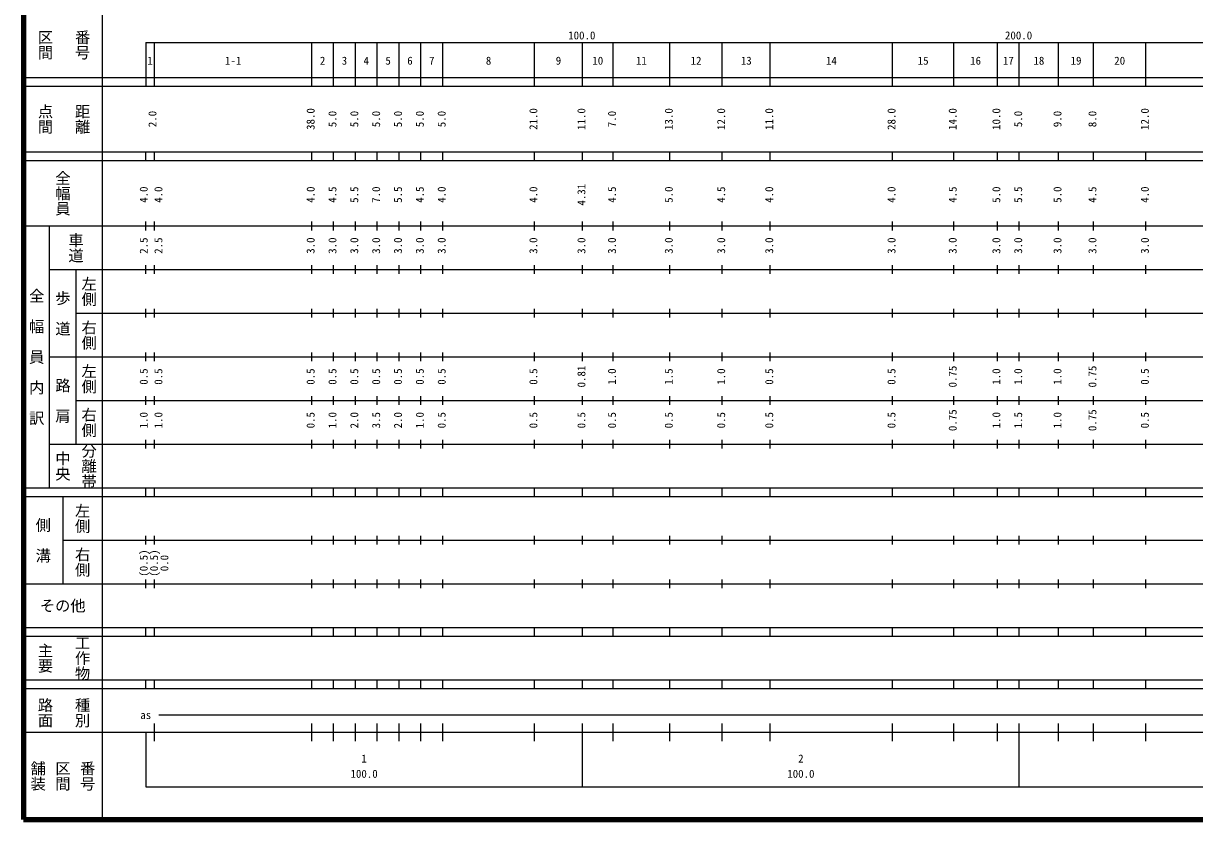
# Model space of a CAD drawing. Units: millimetres on the paper, enlarged 1000 times. Extents: x 40000 to 680000, y 20000 to 380000.
# Drawn here: x 40000 to 308143, y 20000 to 202409 of the extents above; entities that cross this region are included whole.
import ezdxf
from ezdxf.enums import TextEntityAlignment as Align

# ---------------------------------------------------------------- set-up
doc = ezdxf.new("R2010")
doc.units = ezdxf.units.MM
doc.header["$LTSCALE"] = 1000
doc.layers.add('M-TTL', color=2, linetype='Continuous', lineweight=140)
doc.layers.add('M-TTL-BAND', color=7, linetype='Continuous', lineweight=25)
doc.styles.add('@ＭＳ ゴシック', font='')
doc.styles.add('ＭＳ ゴシック', font='')
doc.styles.get('@ＭＳ ゴシック').set_extended_font_data('@MS Gothic')
doc.styles.get('ＭＳ ゴシック').set_extended_font_data('MS Gothic')

msp = doc.modelspace()

# ---------------------------------------------------------------- linework, layer by layer
at = {"layer": 'M-TTL'}
for p, q in [((40000, 380000), (40000, 20000)), ((40000, 20000), (680000, 20000))]:
    msp.add_line(p, q, dxfattribs=at)
at = {"layer": 'M-TTL-BAND'}
for p, q in [((58000, 370000), (58000, 20000)), ((68000, 198000), (579000, 198000)), ((68000, 198000), (68000, 188000)), ((70000, 188000), (70000, 198000)), ((106000, 188000), (106000, 198000)), ((111000, 188000), (111000, 198000)), ((116000, 188000), (116000, 198000)), ((121000, 188000), (121000, 198000)), ((126000, 188000), (126000, 198000)), ((131000, 188000), (131000, 198000)), ((136000, 188000), (136000, 198000)), ((157000, 188000), (157000, 198000)), ((168000, 188000), (168000, 198000)), ((175000, 188000), (175000, 198000)), ((188000, 188000), (188000, 198000)), ((200000, 188000), (200000, 198000)), ((211000, 188000), (211000, 198000)), ((239000, 188000), (239000, 198000)), ((253000, 188000), (253000, 198000)), ((263000, 188000), (263000, 198000)), ((268000, 188000), (268000, 198000)), ((277000, 188000), (277000, 198000)), ((285000, 188000), (285000, 198000)), ((297000, 188000), (297000, 198000)), ((40000, 190000), (579000, 190000)), ((40000, 188000), (579000, 188000)), ((40000, 173000), (579000, 173000)), ((68000, 171000), (68000, 173000)), ((70000, 171000), (70000, 173000)), ((106000, 171000), (106000, 173000)), ((111000, 171000), (111000, 173000)), ((116000, 171000), (116000, 173000)), ((121000, 171000), (121000, 173000)), ((126000, 171000), (126000, 173000)), ((131000, 171000), (131000, 173000)), ((136000, 171000), (136000, 173000)), ((157000, 171000), (157000, 173000)), ((168000, 171000), (168000, 173000)), ((175000, 171000), (175000, 173000)), ((188000, 171000), (188000, 173000)), ((200000, 171000), (200000, 173000)), ((211000, 171000), (211000, 173000)), ((239000, 171000), (239000, 173000)), ((253000, 171000), (253000, 173000)), ((263000, 171000), (263000, 173000)), ((268000, 171000), (268000, 173000)), ((277000, 171000), (277000, 173000)), ((285000, 171000), (285000, 173000)), ((297000, 171000), (297000, 173000)), ((40000, 171000), (579000, 171000)), ((40000, 156000), (579000, 156000)), ((46000, 96000), (46000, 156000)), ((68000, 155000), (68000, 157000)), ((70000, 155000), (70000, 157000)), ((106000, 155000), (106000, 157000)), ((111000, 155000), (111000, 157000)), ((116000, 155000), (116000, 157000)), ((121000, 155000), (121000, 157000)), ((126000, 155000), (126000, 157000)), ((131000, 155000), (131000, 157000)), ((136000, 155000), (136000, 157000)), ((157000, 155000), (157000, 157000)), ((168000, 155000), (168000, 157000)), ((175000, 155000), (175000, 157000)), ((188000, 155000), (188000, 157000)), ((200000, 155000), (200000, 157000)), ((211000, 155000), (211000, 157000)), ((239000, 155000), (239000, 157000)), ((253000, 155000), (253000, 157000)), ((263000, 155000), (263000, 157000)), ((268000, 155000), (268000, 157000)), ((277000, 155000), (277000, 157000)), ((285000, 155000), (285000, 157000)), ((297000, 155000), (297000, 157000)), ((46000, 146000), (579000, 146000)), ((52000, 146000), (52000, 106000)), ((68000, 145000), (68000, 147000)), ((70000, 145000), (70000, 147000)), ((106000, 145000), (106000, 147000)), ((111000, 145000), (111000, 147000)), ((116000, 145000), (116000, 147000)), ((121000, 145000), (121000, 147000)), ((126000, 145000), (126000, 147000)), ((131000, 145000), (131000, 147000)), ((136000, 145000), (136000, 147000)), ((157000, 145000), (157000, 147000)), ((168000, 145000), (168000, 147000)), ((175000, 145000), (175000, 147000)), ((188000, 145000), (188000, 147000)), ((200000, 145000), (200000, 147000)), ((211000, 145000), (211000, 147000)), ((239000, 145000), (239000, 147000)), ((253000, 145000), (253000, 147000)), ((263000, 145000), (263000, 147000)), ((268000, 145000), (268000, 147000)), ((277000, 145000), (277000, 147000)), ((285000, 145000), (285000, 147000)), ((297000, 145000), (297000, 147000)), ((68000, 135000), (68000, 137000)), ((70000, 135000), (70000, 137000)), ((106000, 135000), (106000, 137000)), ((111000, 135000), (111000, 137000)), ((116000, 135000), (116000, 137000)), ((121000, 135000), (121000, 137000)), ((126000, 135000), (126000, 137000)), ((131000, 135000), (131000, 137000)), ((136000, 135000), (136000, 137000)), ((157000, 135000), (157000, 137000)), ((168000, 135000), (168000, 137000)), ((175000, 135000), (175000, 137000)), ((188000, 135000), (188000, 137000)), ((200000, 135000), (200000, 137000)), ((211000, 135000), (211000, 137000)), ((239000, 135000), (239000, 137000)), ((253000, 135000), (253000, 137000)), ((263000, 135000), (263000, 137000)), ((268000, 135000), (268000, 137000)), ((277000, 135000), (277000, 137000)), ((285000, 135000), (285000, 137000)), ((297000, 135000), (297000, 137000)), ((52000, 136000), (579000, 136000)), ((68000, 125000), (68000, 127000)), ((70000, 125000), (70000, 127000)), ((106000, 125000), (106000, 127000)), ((111000, 125000), (111000, 127000)), ((116000, 125000), (116000, 127000)), ((121000, 125000), (121000, 127000)), ((126000, 125000), (126000, 127000)), ((131000, 125000), (131000, 127000)), ((136000, 125000), (136000, 127000)), ((157000, 125000), (157000, 127000)), ((168000, 125000), (168000, 127000)), ((175000, 125000), (175000, 127000)), ((188000, 125000), (188000, 127000)), ((200000, 125000), (200000, 127000)), ((211000, 125000), (211000, 127000)), ((239000, 125000), (239000, 127000)), ((253000, 125000), (253000, 127000)), ((263000, 125000), (263000, 127000)), ((268000, 125000), (268000, 127000)), ((277000, 125000), (277000, 127000)), ((285000, 125000), (285000, 127000)), ((297000, 125000), (297000, 127000)), ((46000, 126000), (579000, 126000)), ((52000, 116000), (579000, 116000)), ((68000, 115000), (68000, 117000)), ((70000, 115000), (70000, 117000)), ((106000, 115000), (106000, 117000)), ((111000, 115000), (111000, 117000)), ((116000, 115000), (116000, 117000)), ((121000, 115000), (121000, 117000)), ((126000, 115000), (126000, 117000)), ((131000, 115000), (131000, 117000)), ((136000, 115000), (136000, 117000)), ((157000, 115000), (157000, 117000)), ((168000, 115000), (168000, 117000)), ((175000, 115000), (175000, 117000)), ((188000, 115000), (188000, 117000)), ((200000, 115000), (200000, 117000)), ((211000, 115000), (211000, 117000)), ((239000, 115000), (239000, 117000)), ((253000, 115000), (253000, 117000)), ((263000, 115000), (263000, 117000)), ((268000, 115000), (268000, 117000)), ((277000, 115000), (277000, 117000)), ((285000, 115000), (285000, 117000)), ((297000, 115000), (297000, 117000)), ((46000, 106000), (579000, 106000)), ((68000, 105000), (68000, 107000)), ((70000, 105000), (70000, 107000)), ((106000, 105000), (106000, 107000)), ((111000, 105000), (111000, 107000)), ((116000, 105000), (116000, 107000)), ((121000, 105000), (121000, 107000)), ((126000, 105000), (126000, 107000)), ((131000, 105000), (131000, 107000)), ((136000, 105000), (136000, 107000)), ((157000, 105000), (157000, 107000)), ((168000, 105000), (168000, 107000)), ((175000, 105000), (175000, 107000)), ((188000, 105000), (188000, 107000)), ((200000, 105000), (200000, 107000)), ((211000, 105000), (211000, 107000)), ((239000, 105000), (239000, 107000)), ((253000, 105000), (253000, 107000)), ((263000, 105000), (263000, 107000)), ((268000, 105000), (268000, 107000)), ((277000, 105000), (277000, 107000)), ((285000, 105000), (285000, 107000)), ((297000, 105000), (297000, 107000)), ((40000, 96000), (579000, 96000)), ((40000, 94000), (579000, 94000)), ((49000, 94000), (49000, 74000)), ((68000, 94000), (68000, 96000)), ((70000, 94000), (70000, 96000)), ((106000, 94000), (106000, 96000)), ((111000, 94000), (111000, 96000)), ((116000, 94000), (116000, 96000)), ((121000, 94000), (121000, 96000)), ((126000, 94000), (126000, 96000)), ((131000, 94000), (131000, 96000)), ((136000, 94000), (136000, 96000)), ((157000, 94000), (157000, 96000)), ((168000, 94000), (168000, 96000)), ((175000, 94000), (175000, 96000)), ((188000, 94000), (188000, 96000)), ((200000, 94000), (200000, 96000)), ((211000, 94000), (211000, 96000)), ((239000, 94000), (239000, 96000)), ((253000, 94000), (253000, 96000)), ((263000, 94000), (263000, 96000)), ((268000, 94000), (268000, 96000)), ((277000, 94000), (277000, 96000)), ((285000, 94000), (285000, 96000)), ((297000, 94000), (297000, 96000)), ((49000, 84000), (579000, 84000)), ((68000, 83000), (68000, 85000)), ((70000, 83000), (70000, 85000)), ((106000, 83000), (106000, 85000)), ((111000, 83000), (111000, 85000)), ((116000, 83000), (116000, 85000)), ((121000, 83000), (121000, 85000)), ((126000, 83000), (126000, 85000)), ((131000, 83000), (131000, 85000)), ((136000, 83000), (136000, 85000)), ((157000, 83000), (157000, 85000)), ((168000, 83000), (168000, 85000)), ((175000, 83000), (175000, 85000)), ((188000, 83000), (188000, 85000)), ((200000, 83000), (200000, 85000)), ((211000, 83000), (211000, 85000)), ((239000, 83000), (239000, 85000)), ((253000, 83000), (253000, 85000)), ((263000, 83000), (263000, 85000)), ((268000, 83000), (268000, 85000)), ((277000, 83000), (277000, 85000)), ((285000, 83000), (285000, 85000)), ((297000, 83000), (297000, 85000)), ((40000, 74000), (579000, 74000)), ((68000, 73000), (68000, 75000)), ((70000, 73000), (70000, 75000)), ((106000, 73000), (106000, 75000)), ((111000, 73000), (111000, 75000)), ((116000, 73000), (116000, 75000)), ((121000, 73000), (121000, 75000)), ((126000, 73000), (126000, 75000)), ((131000, 73000), (131000, 75000)), ((136000, 73000), (136000, 75000)), ((157000, 73000), (157000, 75000)), ((168000, 73000), (168000, 75000)), ((175000, 73000), (175000, 75000)), ((188000, 73000), (188000, 75000)), ((200000, 73000), (200000, 75000)), ((211000, 73000), (211000, 75000)), ((239000, 73000), (239000, 75000)), ((253000, 73000), (253000, 75000)), ((263000, 73000), (263000, 75000)), ((268000, 73000), (268000, 75000)), ((277000, 73000), (277000, 75000)), ((285000, 73000), (285000, 75000)), ((297000, 73000), (297000, 75000)), ((40000, 64000), (579000, 64000)), ((40000, 62000), (579000, 62000)), ((68000, 62000), (68000, 64000)), ((70000, 62000), (70000, 64000)), ((106000, 62000), (106000, 64000)), ((111000, 62000), (111000, 64000)), ((116000, 62000), (116000, 64000)), ((121000, 62000), (121000, 64000)), ((126000, 62000), (126000, 64000)), ((131000, 62000), (131000, 64000)), ((136000, 62000), (136000, 64000)), ((157000, 62000), (157000, 64000)), ((168000, 62000), (168000, 64000)), ((175000, 62000), (175000, 64000)), ((188000, 62000), (188000, 64000)), ((200000, 62000), (200000, 64000)), ((211000, 62000), (211000, 64000)), ((239000, 62000), (239000, 64000)), ((253000, 62000), (253000, 64000)), ((263000, 62000), (263000, 64000)), ((268000, 62000), (268000, 64000)), ((277000, 62000), (277000, 64000)), ((285000, 62000), (285000, 64000)), ((297000, 62000), (297000, 64000)), ((40000, 52000), (579000, 52000)), ((68000, 50000), (68000, 52000)), ((70000, 50000), (70000, 52000)), ((106000, 50000), (106000, 52000)), ((111000, 50000), (111000, 52000)), ((116000, 50000), (116000, 52000)), ((121000, 50000), (121000, 52000)), ((126000, 50000), (126000, 52000)), ((131000, 50000), (131000, 52000)), ((136000, 50000), (136000, 52000)), ((157000, 50000), (157000, 52000)), ((168000, 50000), (168000, 52000)), ((175000, 50000), (175000, 52000)), ((188000, 50000), (188000, 52000)), ((200000, 50000), (200000, 52000)), ((211000, 50000), (211000, 52000)), ((239000, 50000), (239000, 52000)), ((253000, 50000), (253000, 52000)), ((263000, 50000), (263000, 52000)), ((268000, 50000), (268000, 52000)), ((277000, 50000), (277000, 52000)), ((285000, 50000), (285000, 52000)), ((297000, 50000), (297000, 52000)), ((40000, 50000), (579000, 50000)), ((71000, 44000), (565000, 44000)), ((70000, 38000), (70000, 42000)), ((106000, 38000), (106000, 42000)), ((111000, 38000), (111000, 42000)), ((116000, 38000), (116000, 42000)), ((121000, 38000), (121000, 42000)), ((126000, 38000), (126000, 42000)), ((131000, 38000), (131000, 42000)), ((136000, 38000), (136000, 42000)), ((157000, 38000), (157000, 42000)), ((168000, 27500), (168000, 42000)), ((175000, 38000), (175000, 42000)), ((188000, 38000), (188000, 42000)), ((200000, 38000), (200000, 42000)), ((211000, 38000), (211000, 42000)), ((239000, 38000), (239000, 42000)), ((253000, 38000), (253000, 42000)), ((263000, 38000), (263000, 42000)), ((268000, 27500), (268000, 42000)), ((277000, 38000), (277000, 42000)), ((285000, 38000), (285000, 42000)), ((297000, 38000), (297000, 42000)), ((40000, 40000), (579000, 40000)), ((68000, 40000), (68000, 27500)), ((68000, 27500), (579000, 27500))]:
    msp.add_line(p, q, dxfattribs=at)

# ---------------------------------------------------------------- texts
at = {"layer": 'M-TTL-BAND', "style": '@ＭＳ ゴシック'}
for s, p in [('区間', (45000, 197500)), ('番号', (53500, 197500)), ('点間', (45000, 180500)), ('距離', (53500, 180500)), ('全幅員', (49000, 163500)), ('車道', (52000, 151000)), ('左側', (55000, 141000)), ('全\u3000幅\u3000員\u3000内\u3000訳', (43000, 126000)), ('歩\u3000道', (49000, 136000)), ('右側', (55000, 131000)), ('左側', (55000, 121000)), ('路\u3000肩', (49000, 116000)), ('右側', (55000, 111000)), ('分離帯', (55000, 101000)), ('中央', (49000, 101000)), ('左側', (53500, 89000)), ('側\u3000溝', (44500, 84000)), ('右側', (53500, 79000)), ('工作物', (53500, 57000)), ('主要', (45000, 57000)), ('路面', (45000, 44500)), ('種別', (53500, 44500)), ('舗装', (43333, 30000)), ('区間', (49000, 30000)), ('番号', (54667, 30000))]:
    msp.add_text(s, height=2566, rotation=270, dxfattribs=at).set_placement(p, align=Align.MIDDLE_CENTER)
at = {"layer": 'M-TTL-BAND', "style": 'ＭＳ ゴシック'}
for s, p in [('100.0', (167844, 198195)), ('200.0', (267844, 198195)), ('1', (69000, 192405)), ('1-1', (88000, 192405)), ('2', (108500, 192405)), ('3', (113500, 192405)), ('4', (118500, 192405)), ('5', (123500, 192405)), ('6', (128500, 192405)), ('7', (133500, 192405)), ('8', (146500, 192405)), ('9', (162500, 192405)), ('10', (171500, 192405)), ('11', (181500, 192405)), ('12', (194000, 192405)), ('13', (205500, 192405)), ('14', (225000, 192405)), ('15', (246000, 192405)), ('16', (258000, 192405)), ('17', (265500, 192405)), ('18', (272500, 192405)), ('19', (281000, 192405)), ('20', (291000, 192405)), ('as', (68000, 42500)), ('2', (218000, 32523)), ('1', (118000, 32523)), ('100.0', (118000, 29033)), ('100.0', (218000, 29033))]:
    msp.add_text(s, height=1833, dxfattribs=at).set_placement(p, align=Align.BOTTOM_CENTER)
for s, p in [('38.0', (107213, 180500)), ('21.0', (158213, 180500)), ('11.0', (169213, 180500)), ('13.0', (189213, 180500)), ('12.0', (201213, 180500)), ('11.0', (212213, 180500)), ('28.0', (240213, 180500)), ('14.0', (254213, 180500)), ('10.0', (264213, 180500)), ('12.0', (298213, 180500)), ('2.0', (71000, 180500)), ('5.0', (112213, 180500)), ('5.0', (117213, 180500)), ('5.0', (122213, 180500)), ('5.0', (127213, 180500)), ('5.0', (132213, 180500)), ('5.0', (137213, 180500)), ('7.0', (176213, 180500)), ('5.0', (269213, 180500)), ('9.0', (278213, 180500)), ('8.0', (286213, 180500)), ('4.0', (69000, 163174)), ('4.0', (72367, 163174)), ('4.0', (107213, 163174)), ('4.5', (112213, 163174)), ('5.5', (117213, 163174)), ('7.0', (122213, 163174)), ('5.5', (127213, 163174)), ('4.5', (132213, 163174)), ('4.0', (137213, 163174)), ('4.0', (158213, 163174)), ('4.31', (169213, 163174)), ('4.5', (176213, 163174)), ('5.0', (189213, 163174)), ('4.5', (201213, 163174)), ('4.0', (212213, 163174)), ('4.0', (240213, 163174)), ('4.5', (254213, 163174)), ('5.0', (264213, 163174)), ('5.5', (269213, 163174)), ('5.0', (278213, 163174)), ('4.5', (286213, 163174)), ('4.0', (298213, 163174)), ('2.5', (69000, 151500)), ('2.5', (72367, 151500)), ('3.0', (107213, 151500)), ('3.0', (112213, 151500)), ('3.0', (117213, 151500)), ('3.0', (122213, 151500)), ('3.0', (127213, 151500)), ('3.0', (132213, 151500)), ('3.0', (137213, 151500)), ('3.0', (158213, 151500)), ('3.0', (169213, 151500)), ('3.0', (176213, 151500)), ('3.0', (189213, 151500)), ('3.0', (201213, 151500)), ('3.0', (212213, 151500)), ('3.0', (240213, 151500)), ('3.0', (254213, 151500)), ('3.0', (264213, 151500)), ('3.0', (269213, 151500)), ('3.0', (278213, 151500)), ('3.0', (286213, 151500)), ('3.0', (298213, 151500)), ('0.81', (169213, 121500)), ('0.75', (254213, 121500)), ('0.75', (286213, 121500)), ('0.5', (69000, 121500)), ('0.5', (72367, 121500)), ('0.5', (107213, 121500)), ('0.5', (112213, 121500)), ('0.5', (117213, 121500)), ('0.5', (122213, 121500)), ('0.5', (127213, 121500)), ('0.5', (132213, 121500)), ('0.5', (137213, 121500)), ('0.5', (158213, 121500)), ('1.0', (176213, 121500)), ('1.5', (189213, 121500)), ('1.0', (201213, 121500)), ('0.5', (212213, 121500)), ('0.5', (240213, 121500)), ('1.0', (264213, 121500)), ('1.0', (269213, 121500)), ('1.0', (278213, 121500)), ('0.5', (298213, 121500)), ('1.0', (69000, 111500)), ('1.0', (72367, 111500)), ('0.5', (107213, 111500)), ('1.0', (112213, 111500)), ('2.0', (117213, 111500)), ('3.5', (122213, 111500)), ('2.0', (127213, 111500)), ('1.0', (132213, 111500)), ('0.5', (137213, 111500)), ('0.5', (158213, 111500)), ('0.5', (169213, 111500)), ('0.5', (176213, 111500)), ('0.5', (189213, 111500)), ('0.5', (201213, 111500)), ('0.5', (212213, 111500)), ('0.5', (240213, 111500)), ('0.75', (254213, 111500)), ('1.0', (264213, 111500)), ('1.5', (269213, 111500)), ('1.0', (278213, 111500)), ('0.75', (286213, 111500)), ('0.5', (298213, 111500)), ('(0.5)', (69000, 78764)), ('(0.5)', (71367, 78764)), ('0.0', (73737, 78764))]:
    msp.add_text(s, height=1833, rotation=90, dxfattribs=at).set_placement(p, align=Align.BOTTOM_CENTER)
msp.add_text('その他', height=2566, dxfattribs=at).set_placement((49000, 69000), align=Align.MIDDLE_CENTER)

doc.saveas('drawing.dxf')
